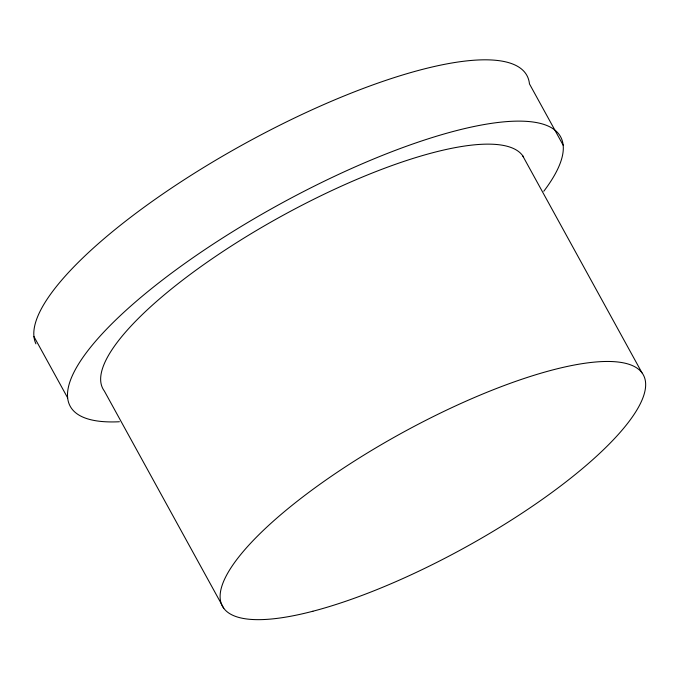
<?xml version="1.0" encoding="UTF-8"?>
<svg xmlns="http://www.w3.org/2000/svg" width="679" height="679" viewBox="0 0 679 679"><rect width="100%" height="100%" fill="white"/><g stroke="black" fill="none" stroke-linecap="round" stroke-linejoin="round"><path stroke-width="1.02" d="M563.154 145.187L529.459 83.89A279.782 76.175 -28.8 0 0 261.143 134.79A279.782 76.175 -28.8 0 0 35.928 343.829M522.507 155.474L641.986 372.813M223.798 608.308L104.32 390.977A240.128 65.379 -28.8 0 1 277.236 218.528A240.128 65.379 -28.8 0 1 523.611 157.146M33.95 336.572L67.645 397.869M119.411 421.744A279.782 76.175 -28.8 0 1 132.498 304.557A279.782 76.175 -28.8 0 1 449.218 132.541A279.782 76.175 -28.8 0 1 543.794 191.257M312.883 611.236A240.128 65.379 -28.8 0 0 645.05 390.518A240.128 65.379 -28.8 0 0 340.739 469.927A240.128 65.379 -28.8 0 0 312.883 611.236"/></g></svg>
